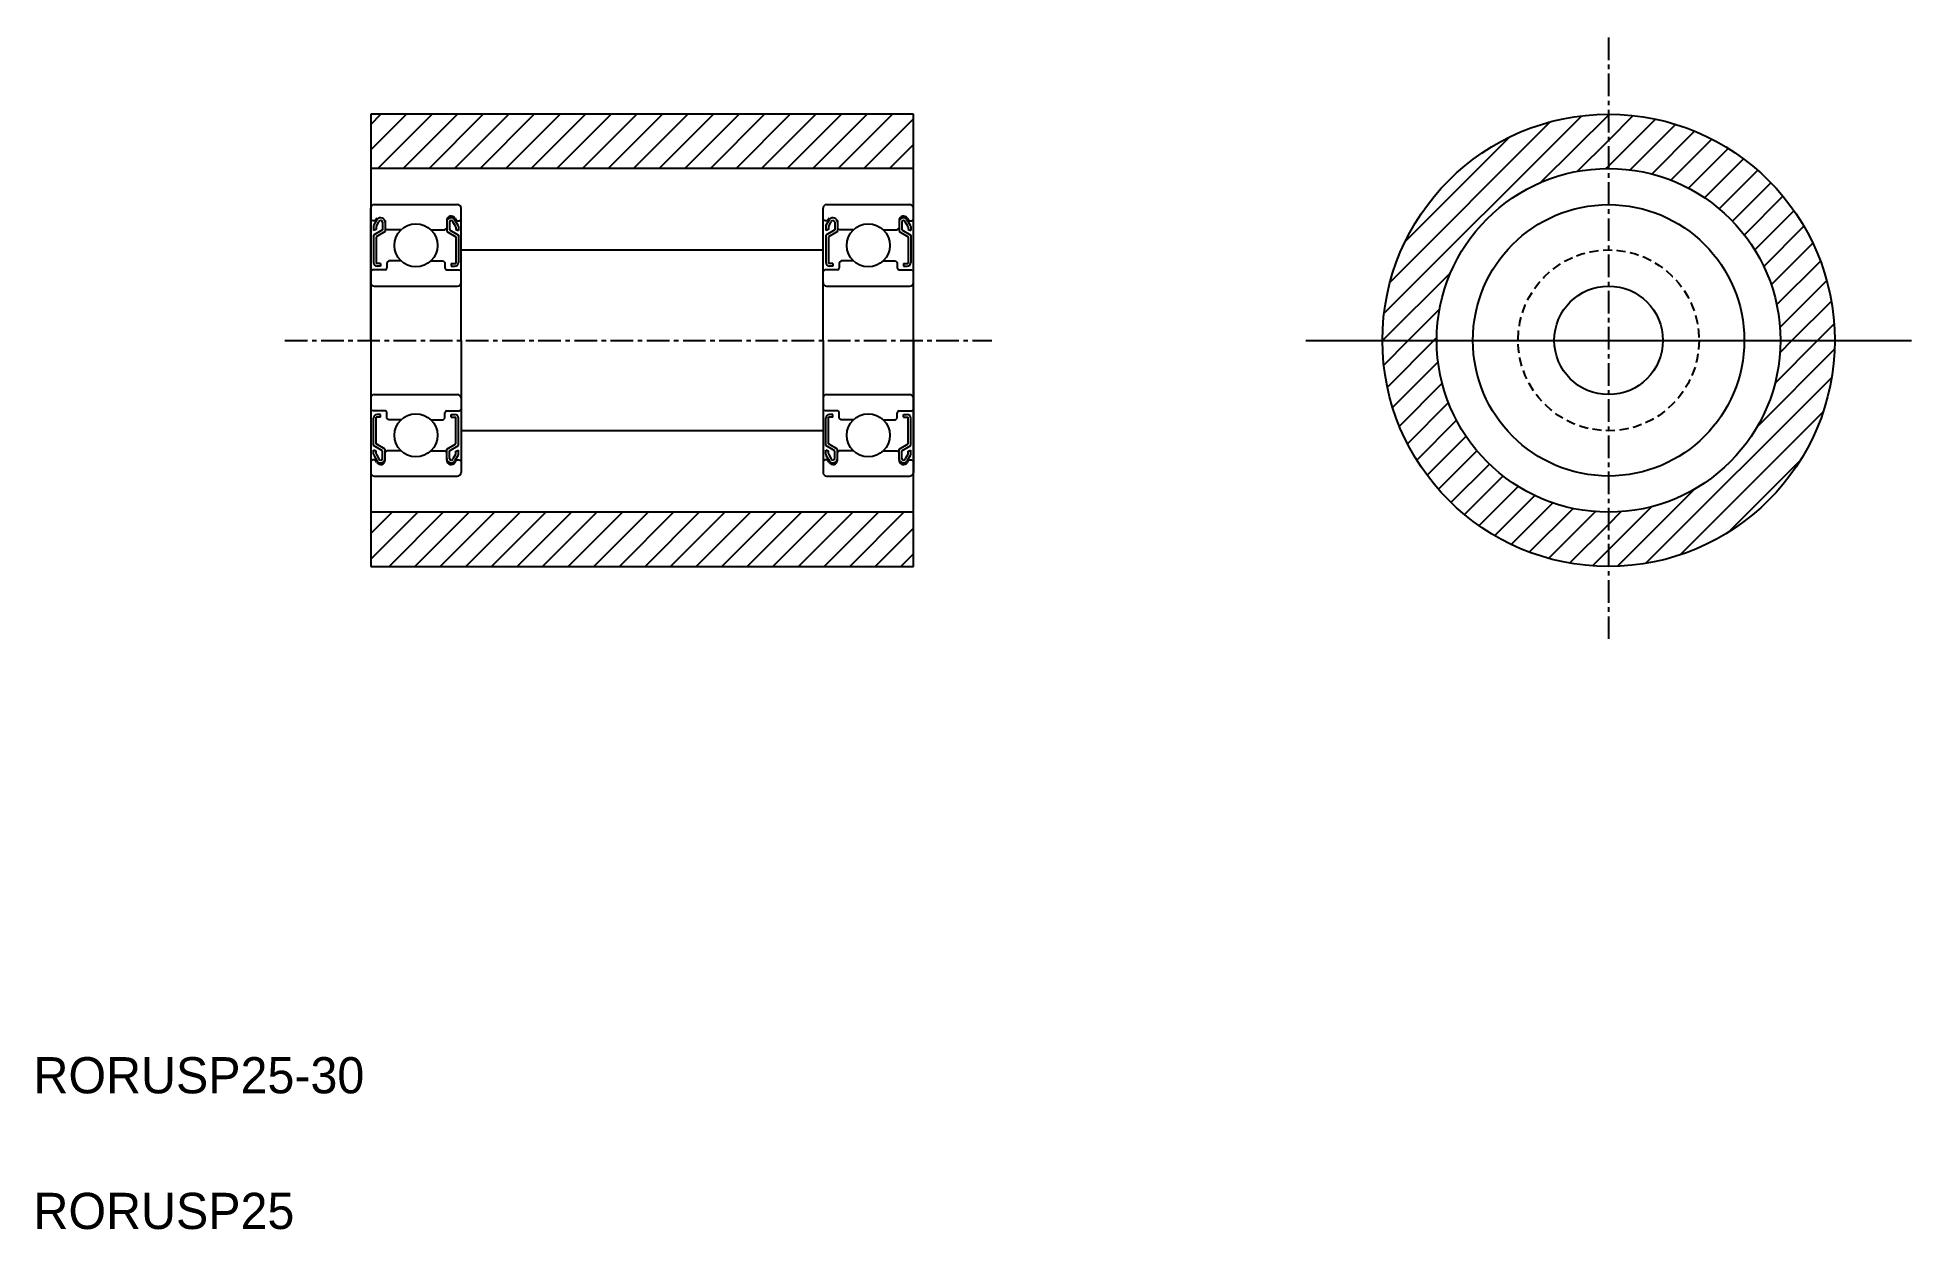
# Model space of a CAD drawing. Extents: x 5 to 109, y 5 to 71.
import ezdxf

# ---------------------------------------------------------------- set-up
doc = ezdxf.new("R2010")
doc.units = 0
doc.linetypes.add('CENTER', pattern=[2, 1.25, -0.25, 0.25, -0.25])
doc.linetypes.add('DASHED', pattern=[0.75, 0.5, -0.25])
doc.layers.get('0').update_dxf_attribs({"linetype": 'CONTINUOUS'})
doc.layers.add('CENTER', color=1, linetype='CENTER')

# ---------------------------------------------------------------- blocks, each defined once
blk = doc.blocks.new('*X2')
at = {"color": 0, "linetype": 'CONTINUOUS'}
for p, q in [((23.64, 64.65), (25.61, 66.63)), ((23.64, 66.06), (24.2, 66.63)), ((24.03, 63.63), (27.03, 66.63)), ((25.44, 63.63), (28.44, 66.63)), ((26.86, 63.63), (29.86, 66.63)), ((28.27, 63.63), (31.27, 66.63)), ((29.68, 63.63), (32.68, 66.63)), ((31.1, 63.63), (34.1, 66.63)), ((32.51, 63.63), (35.51, 66.63)), ((33.93, 63.63), (36.93, 66.63)), ((35.34, 63.63), (38.34, 66.63)), ((36.76, 63.63), (39.76, 66.63)), ((38.17, 63.63), (41.17, 66.63)), ((39.58, 63.63), (42.58, 66.63)), ((41, 63.63), (44, 66.63)), ((42.41, 63.63), (45.41, 66.63)), ((43.83, 63.63), (46.83, 66.63)), ((45.24, 63.63), (48.24, 66.63)), ((46.65, 63.63), (49.65, 66.63)), ((48.07, 63.63), (51.07, 66.63)), ((49.48, 63.63), (52.48, 66.63)), ((50.9, 63.63), (53.64, 66.37)), ((52.31, 63.63), (53.64, 64.95)), ((23.64, 42.02), (26.24, 44.63)), ((23.64, 43.44), (24.83, 44.63)), ((24.65, 41.63), (27.65, 44.63)), ((26.07, 41.63), (29.07, 44.63)), ((27.48, 41.63), (30.48, 44.63)), ((28.9, 41.63), (31.9, 44.63)), ((30.31, 41.63), (33.31, 44.63)), ((31.73, 41.63), (34.73, 44.63)), ((33.14, 41.63), (36.14, 44.63)), ((34.55, 41.63), (37.55, 44.63)), ((35.97, 41.63), (38.97, 44.63)), ((37.38, 41.63), (40.38, 44.63)), ((38.8, 41.63), (41.8, 44.63)), ((40.21, 41.63), (43.21, 44.63)), ((41.63, 41.63), (44.63, 44.63)), ((43.04, 41.63), (46.04, 44.63)), ((44.45, 41.63), (47.45, 44.63)), ((45.87, 41.63), (48.87, 44.63)), ((47.28, 41.63), (50.28, 44.63)), ((48.7, 41.63), (51.7, 44.63)), ((50.11, 41.63), (53.11, 44.63)), ((51.52, 41.63), (53.64, 43.74)), ((52.94, 41.63), (53.64, 42.32))]:
    blk.add_line(p, q, dxfattribs=at)
blk = doc.blocks.new('*X3')
at = {"color": 0, "linetype": 'CONTINUOUS'}
for p, q in [((79.64, 55.6), (90.58, 66.54)), ((88.31, 62.86), (92.06, 66.6)), ((92.06, 66.6), (92.08, 66.63)), ((92.06, 65.19), (93.42, 66.55)), ((92.06, 63.77), (94.64, 66.36)), ((79.98, 57.35), (88.83, 66.2)), ((80.83, 59.61), (86.57, 65.36)), ((93.25, 63.55), (95.76, 66.06)), ((94.44, 63.32), (96.8, 65.69)), ((90.34, 63.47), (92.06, 65.19)), ((95.5, 62.98), (97.77, 65.24)), ((96.48, 62.53), (98.67, 64.73)), ((91.91, 63.62), (92.06, 63.77)), ((97.36, 62.01), (99.51, 64.16)), ((98.17, 61.4), (100.3, 63.53)), ((98.9, 60.72), (101.02, 62.84)), ((99.56, 59.96), (101.69, 62.09)), ((100.14, 59.12), (102.3, 61.29)), ((100.63, 58.21), (102.85, 60.43)), ((101.04, 57.2), (103.34, 59.5)), ((101.35, 56.1), (103.76, 58.51)), ((79.58, 54.13), (83.33, 57.87)), ((101.53, 54.86), (104.11, 57.44)), ((102.21, 54.13), (104.37, 56.29)), ((81, 54.13), (82.71, 55.84)), ((103.62, 54.13), (104.52, 55.03)), ((79.56, 54.1), (79.58, 54.13)), ((79.63, 52.76), (81, 54.13)), ((79.83, 51.54), (82.41, 54.13)), ((82.41, 54.13), (82.56, 54.27)), ((101.26, 51.76), (103.62, 54.13)), ((101.53, 53.45), (102.21, 54.13)), ((80.12, 50.42), (82.63, 52.93)), ((100.28, 49.37), (104.55, 53.64)), ((94.12, 41.8), (104.38, 52.06)), ((80.49, 49.38), (82.86, 51.75)), ((80.94, 48.41), (83.2, 50.68)), ((96.01, 42.27), (103.92, 50.18)), ((81.45, 47.51), (83.65, 49.71)), ((82.02, 46.67), (84.18, 48.82)), ((82.66, 45.89), (84.78, 48.01)), ((83.34, 45.16), (85.47, 47.28)), ((84.09, 44.49), (86.22, 46.63)), ((98.68, 43.52), (102.66, 47.51)), ((84.89, 43.88), (87.06, 46.05)), ((92.55, 41.64), (96.81, 45.9)), ((85.76, 43.33), (87.97, 45.55)), ((86.68, 42.84), (88.98, 45.14)), ((87.67, 42.42), (90.09, 44.83)), ((88.74, 42.07), (91.32, 44.65)), ((92.06, 42.56), (94.42, 44.92)), ((92.06, 43.97), (92.73, 44.65)), ((89.9, 41.81), (92.06, 43.97)), ((91.16, 41.66), (92.06, 42.56))]:
    blk.add_line(p, q, dxfattribs=at)

msp = doc.modelspace()

# ---------------------------------------------------------------- linework, layer by layer
at = {"color": 7, "linetype": 'CONTINUOUS'}
for p, q in [((23.637275, 66.625395), (23.637275, 41.625395)), ((53.637275, 66.625395), (23.637275, 66.625395)), ((53.637275, 41.625395), (53.637275, 66.625395)), ((53.637275, 63.625395), (23.637275, 63.625395)), ((23.637375, 54.125395), (23.637375, 61.425395)), ((23.837375, 61.625395), (28.437375, 61.625395)), ((28.637375, 54.125395), (28.637375, 61.425395)), ((48.637275, 54.125395), (48.637275, 61.425395)), ((48.837275, 61.625395), (53.437275, 61.625395)), ((53.637275, 54.125395), (53.637275, 61.425395)), ((23.637275, 60.375395), (23.637275, 60.375495)), ((23.737365, 60.725395), (23.637375, 60.825385)), ((23.887375, 60.725395), (23.737365, 60.725395)), ((23.787375, 60.421915), (23.787375, 60.188915)), ((23.937375, 60.243515), (23.787375, 60.188915)), ((24.287375, 60.225385), (23.787375, 59.936715)), ((23.800775, 60.471905), (23.998145, 60.813765)), ((23.970865, 60.870005), (23.887375, 60.725395)), ((23.937375, 60.381725), (23.937375, 60.243515)), ((24.437375, 60.138785), (23.937375, 59.850115)), ((23.950775, 60.431715), (24.089895, 60.672675)), ((24.287375, 60.650395), (24.287375, 60.225385)), ((24.437375, 60.745005), (24.437375, 60.325395)), ((24.437375, 60.650395), (24.437375, 60.138785)), ((24.537365, 60.225395), (24.437375, 60.325385)), ((25.303655, 60.225395), (24.537365, 60.225395)), ((26.971095, 60.225395), (27.737385, 60.225395)), ((27.737385, 60.225395), (27.837375, 60.325385)), ((27.837375, 60.745005), (27.837375, 60.325395)), ((27.837375, 60.650395), (27.837375, 60.138785)), ((27.837375, 60.138785), (28.337375, 59.850115)), ((27.987375, 60.650395), (27.987375, 60.225385)), ((27.987375, 60.225385), (28.487375, 59.936715)), ((28.323975, 60.431715), (28.184855, 60.672675)), ((28.473975, 60.471905), (28.276605, 60.813765)), ((28.303885, 60.870005), (28.387375, 60.725395)), ((28.337375, 60.381725), (28.337375, 60.243515)), ((28.337375, 60.243515), (28.487375, 60.188915)), ((28.387375, 60.725395), (28.537385, 60.725395)), ((28.487375, 60.421915), (28.487375, 60.188915)), ((28.537385, 60.725395), (28.637375, 60.825385)), ((48.737265, 60.725395), (48.637275, 60.825385)), ((48.887275, 60.725395), (48.737265, 60.725395)), ((48.787275, 60.421915), (48.787275, 60.188915)), ((48.937275, 60.243515), (48.787275, 60.188915)), ((49.287275, 60.225385), (48.787275, 59.936715)), ((48.800675, 60.471905), (48.998045, 60.813765)), ((48.970765, 60.870005), (48.887275, 60.725395)), ((48.937275, 60.381725), (48.937275, 60.243515)), ((49.437275, 60.138785), (48.937275, 59.850115)), ((48.950675, 60.431715), (49.089795, 60.672675)), ((49.287275, 60.650395), (49.287275, 60.225385)), ((49.437275, 60.745005), (49.437275, 60.325395)), ((49.437275, 60.650395), (49.437275, 60.138785)), ((49.537265, 60.225395), (49.437275, 60.325385)), ((50.303555, 60.225395), (49.537265, 60.225395)), ((51.970995, 60.225395), (52.737285, 60.225395)), ((52.737285, 60.225395), (52.837275, 60.325385)), ((52.837275, 60.745005), (52.837275, 60.325395)), ((52.837275, 60.650395), (52.837275, 60.138785)), ((52.837275, 60.138785), (53.337275, 59.850115)), ((52.987275, 60.650395), (52.987275, 60.225385)), ((52.987275, 60.225385), (53.487275, 59.936715)), ((53.323875, 60.431715), (53.184755, 60.672675)), ((53.473875, 60.471905), (53.276505, 60.813765)), ((53.303785, 60.870005), (53.387275, 60.725395)), ((53.337275, 60.381725), (53.337275, 60.243515)), ((53.337275, 60.243515), (53.487275, 60.188915)), ((53.387275, 60.725395), (53.537285, 60.725395)), ((53.487275, 60.421915), (53.487275, 60.188915)), ((53.537285, 60.725395), (53.637275, 60.825385)), ((23.787375, 59.936715), (23.787375, 58.425394)), ((23.937375, 59.850115), (23.937375, 58.375395)), ((28.337375, 59.850115), (28.337375, 58.375395)), ((28.487375, 59.936715), (28.487375, 58.425394)), ((28.637375, 59.125395), (48.637275, 59.125395)), ((48.787275, 59.936715), (48.787275, 58.425394)), ((48.937275, 59.850115), (48.937275, 58.375395)), ((53.337275, 59.850115), (53.337275, 58.375395)), ((53.487275, 59.936715), (53.487275, 58.425394)), ((23.737375, 58.025385), (23.637375, 57.925395)), ((24.437376, 58.025395), (23.737375, 58.025395)), ((24.187375, 58.375395), (23.937375, 58.375395)), ((24.187375, 58.225395), (23.987375, 58.225395)), ((24.187375, 58.375395), (24.187375, 58.225395)), ((24.637375, 58.525395), (24.537375, 58.425395)), ((24.537375, 58.425395), (24.537375, 58.125395)), ((25.303655, 58.525395), (24.637375, 58.525395)), ((26.971095, 58.525395), (27.637375, 58.525395)), ((27.637375, 58.525395), (27.737375, 58.425395)), ((27.737375, 58.425395), (27.737375, 58.125395)), ((27.837374, 58.025395), (28.537375, 58.025395)), ((28.087375, 58.375395), (28.087375, 58.225395)), ((28.087375, 58.375395), (28.337375, 58.375395)), ((28.087375, 58.225395), (28.287375, 58.225395)), ((28.537375, 58.025385), (28.637375, 57.925395)), ((48.737275, 58.025385), (48.637275, 57.925395)), ((49.437276, 58.025395), (48.737275, 58.025395)), ((49.187275, 58.375395), (48.937275, 58.375395)), ((49.187275, 58.225395), (48.987275, 58.225395)), ((49.187275, 58.375395), (49.187275, 58.225395)), ((49.637275, 58.525395), (49.537275, 58.425395)), ((49.537275, 58.425395), (49.537275, 58.125395)), ((50.303555, 58.525395), (49.637275, 58.525395)), ((51.970995, 58.525395), (52.637275, 58.525395)), ((52.637275, 58.525395), (52.737275, 58.425395)), ((52.737275, 58.425395), (52.737275, 58.125395)), ((52.837274, 58.025395), (53.537275, 58.025395)), ((53.087275, 58.375395), (53.087275, 58.225395)), ((53.087275, 58.375395), (53.337275, 58.375395)), ((53.087275, 58.225395), (53.287275, 58.225395)), ((53.537275, 58.025385), (53.637275, 57.925395)), ((23.637375, 57.775395), (23.637475, 57.775395)), ((23.837375, 57.125395), (28.437375, 57.125395)), ((48.637275, 57.775395), (48.637375, 57.775395)), ((48.837275, 57.125395), (53.437275, 57.125395)), ((23.637275, 54.125395), (23.637375, 54.125395)), ((23.637375, 54.125395), (23.637375, 46.825395)), ((28.637375, 54.125395), (28.637375, 46.825395)), ((48.637275, 54.125395), (48.637275, 46.825395)), ((53.637275, 54.125395), (53.637275, 46.825395)), ((23.837375, 51.125395), (28.437375, 51.125395)), ((48.837275, 51.125395), (53.437275, 51.125395)), ((23.737375, 50.225405), (23.637375, 50.325395)), ((24.437376, 50.225395), (23.737375, 50.225395)), ((23.787375, 48.314075), (23.787375, 49.825396)), ((24.187375, 49.875395), (23.937375, 49.875395)), ((23.937375, 48.400675), (23.937375, 49.875395)), ((24.187375, 50.025395), (23.987375, 50.025395)), ((24.187375, 49.875395), (24.187375, 50.025395)), ((24.537375, 49.825395), (24.537375, 50.125395)), ((24.637375, 49.725395), (24.537375, 49.825395)), ((25.303655, 49.725395), (24.637375, 49.725395)), ((26.971095, 49.725395), (27.637375, 49.725395)), ((27.637375, 49.725395), (27.737375, 49.825395)), ((27.737375, 49.825395), (27.737375, 50.125395)), ((27.837374, 50.225395), (28.537375, 50.225395)), ((28.087375, 49.875395), (28.087375, 50.025395)), ((28.087375, 50.025395), (28.287375, 50.025395)), ((28.087375, 49.875395), (28.337375, 49.875395)), ((28.337375, 48.400675), (28.337375, 49.875395)), ((28.487375, 48.314075), (28.487375, 49.825396)), ((28.537375, 50.225405), (28.637375, 50.325395)), ((48.737275, 50.225405), (48.637275, 50.325395)), ((49.437276, 50.225395), (48.737275, 50.225395)), ((48.787275, 48.314075), (48.787275, 49.825396)), ((49.187275, 49.875395), (48.937275, 49.875395)), ((48.937275, 48.400675), (48.937275, 49.875395)), ((49.187275, 50.025395), (48.987275, 50.025395)), ((49.187275, 49.875395), (49.187275, 50.025395)), ((49.537275, 49.825395), (49.537275, 50.125395)), ((49.637275, 49.725395), (49.537275, 49.825395)), ((50.303555, 49.725395), (49.637275, 49.725395)), ((51.970995, 49.725395), (52.637275, 49.725395)), ((52.637275, 49.725395), (52.737275, 49.825395)), ((52.737275, 49.825395), (52.737275, 50.125395)), ((52.837274, 50.225395), (53.537275, 50.225395)), ((53.087275, 49.875395), (53.087275, 50.025395)), ((53.087275, 50.025395), (53.287275, 50.025395)), ((53.087275, 49.875395), (53.337275, 49.875395)), ((53.337275, 48.400675), (53.337275, 49.875395)), ((53.487275, 48.314075), (53.487275, 49.825396)), ((53.537275, 50.225405), (53.637275, 50.325395)), ((48.637275, 49.125395), (28.637375, 49.125395)), ((24.287375, 48.025405), (23.787375, 48.314075)), ((23.937375, 48.007275), (23.787375, 48.061875)), ((23.787375, 47.828875), (23.787375, 48.061875)), ((23.800775, 47.778885), (23.998145, 47.437025)), ((24.437375, 48.112005), (23.937375, 48.400675)), ((23.937375, 47.869065), (23.937375, 48.007275)), ((23.950775, 47.819075), (24.089895, 47.578115)), ((24.287375, 47.600395), (24.287375, 48.025405)), ((24.437375, 47.600395), (24.437375, 48.112005)), ((24.537365, 48.025395), (24.437375, 47.925405)), ((24.437375, 47.505785), (24.437375, 47.925395)), ((25.303655, 48.025395), (24.537365, 48.025395)), ((26.971095, 48.025395), (27.737385, 48.025395)), ((27.737385, 48.025395), (27.837375, 47.925405)), ((27.837375, 48.112005), (28.337375, 48.400675)), ((27.837375, 47.600395), (27.837375, 48.112005)), ((27.837375, 47.505785), (27.837375, 47.925395)), ((27.987375, 48.025405), (28.487375, 48.314075)), ((27.987375, 47.600395), (27.987375, 48.025405)), ((28.323975, 47.819075), (28.184855, 47.578115)), ((28.473975, 47.778885), (28.276605, 47.437025)), ((28.337375, 48.007275), (28.487375, 48.061875)), ((28.337375, 47.869065), (28.337375, 48.007275)), ((28.487375, 47.828875), (28.487375, 48.061875)), ((49.287275, 48.025405), (48.787275, 48.314075)), ((48.937275, 48.007275), (48.787275, 48.061875)), ((48.787275, 47.828875), (48.787275, 48.061875)), ((48.800675, 47.778885), (48.998045, 47.437025)), ((49.437275, 48.112005), (48.937275, 48.400675)), ((48.937275, 47.869065), (48.937275, 48.007275)), ((48.950675, 47.819075), (49.089795, 47.578115)), ((49.287275, 47.600395), (49.287275, 48.025405)), ((49.437275, 47.600395), (49.437275, 48.112005)), ((49.537265, 48.025395), (49.437275, 47.925405)), ((49.437275, 47.505785), (49.437275, 47.925395)), ((50.303555, 48.025395), (49.537265, 48.025395)), ((51.970995, 48.025395), (52.737285, 48.025395)), ((52.737285, 48.025395), (52.837275, 47.925405)), ((52.837275, 48.112005), (53.337275, 48.400675)), ((52.837275, 47.600395), (52.837275, 48.112005)), ((52.837275, 47.505785), (52.837275, 47.925395)), ((52.987275, 48.025405), (53.487275, 48.314075)), ((52.987275, 47.600395), (52.987275, 48.025405)), ((53.323875, 47.819075), (53.184755, 47.578115)), ((53.473875, 47.778885), (53.276505, 47.437025)), ((53.337275, 48.007275), (53.487275, 48.061875)), ((53.337275, 47.869065), (53.337275, 48.007275)), ((53.487275, 47.828875), (53.487275, 48.061875)), ((23.737365, 47.525395), (23.637375, 47.425405)), ((23.887375, 47.525395), (23.737365, 47.525395)), ((23.837375, 46.625395), (28.437375, 46.625395)), ((23.970865, 47.380785), (23.887375, 47.525395)), ((28.303885, 47.380785), (28.387375, 47.525395)), ((28.387375, 47.525395), (28.537385, 47.525395)), ((28.537385, 47.525395), (28.637375, 47.425405)), ((48.737265, 47.525395), (48.637275, 47.425405)), ((48.887275, 47.525395), (48.737265, 47.525395)), ((48.837275, 46.625395), (53.437275, 46.625395)), ((48.970765, 47.380785), (48.887275, 47.525395)), ((53.303785, 47.380785), (53.387275, 47.525395)), ((53.387275, 47.525395), (53.537285, 47.525395)), ((53.537285, 47.525395), (53.637275, 47.425405)), ((53.637275, 44.625395), (23.637275, 44.625395)), ((23.637275, 41.625395), (53.637275, 41.625395))]:
    msp.add_line(p, q, dxfattribs=at)
for centre, radius in [((92.056633, 54.125395), 12.5), ((92.056633, 54.125395), 9.5), ((92.056633, 54.125394), 7.5), ((26.137375, 59.375395), 1.19062), ((51.137275, 59.375395), 1.19062), ((92.056632, 54.125395), 3), ((26.137375, 48.875395), 1.19062), ((51.137275, 48.875395), 1.19062)]:
    msp.add_circle(centre, radius, dxfattribs=at)
at = {"color": 3, "linetype": 'DASHED'}
msp.add_circle((92.056633, 54.125395), 5, dxfattribs=at)
at = {"color": 7, "linetype": 'CONTINUOUS'}
for centre, radius, start, end in [((23.837375, 61.425395), 0.2, 90, 180), ((28.437375, 61.425395), 0.2, 0, 90), ((48.837275, 61.425395), 0.2, 90, 180), ((53.437275, 61.425395), 0.2, 0, 90), ((23.887375, 60.421915), 0.1, 150.00032, 180.0006), ((24.037375, 60.381725), 0.1, 150.00032, 180.0006), ((24.187375, 60.650395), 0.25, 0, 139.19441), ((24.187375, 60.650395), 0.1, 0, 167.12492), ((28.087375, 60.745005), 0.25, 29.99979, 180.00044), ((28.087375, 60.650395), 0.25, 40.80559, 180), ((28.087375, 60.650395), 0.1, 12.87508, 180), ((28.237375, 60.381725), 0.1, 359.9994, 29.99968), ((28.387375, 60.421915), 0.1, 359.9994, 29.99968), ((48.887275, 60.421915), 0.1, 150.00032, 180.0006), ((49.037275, 60.381725), 0.1, 150.00032, 180.0006), ((49.187275, 60.650395), 0.25, 0, 139.19441), ((49.187275, 60.650395), 0.1, 0, 167.12492), ((53.087275, 60.745005), 0.25, 29.99979, 180.00044), ((53.087275, 60.650395), 0.25, 40.80559, 180), ((53.087275, 60.650395), 0.1, 12.87508, 180), ((53.237275, 60.381725), 0.1, 359.9994, 29.99968), ((53.387275, 60.421915), 0.1, 359.9994, 29.99968), ((23.987375, 58.425395), 0.2, 180.00032, 270.00031), ((24.437375, 58.125395), 0.1, 270.00058, 0), ((27.837375, 58.125395), 0.1, 180, 269.99942), ((28.287375, 58.425395), 0.2, 269.99969, 359.99968), ((48.987275, 58.425395), 0.2, 180.00032, 270.00031), ((49.437275, 58.125395), 0.1, 270.00058, 0), ((52.837275, 58.125395), 0.1, 180, 269.99942), ((53.287275, 58.425395), 0.2, 269.99969, 359.99968), ((23.837375, 57.325395), 0.2, 180, 270), ((28.437375, 57.325395), 0.2, 270, 0), ((48.837275, 57.325395), 0.2, 180, 270), ((53.437275, 57.325395), 0.2, 270, 0), ((23.837375, 50.925395), 0.2, 90, 180), ((28.437375, 50.925395), 0.2, 0, 90), ((48.837275, 50.925395), 0.2, 90, 180), ((53.437275, 50.925395), 0.2, 0, 90), ((23.987375, 49.825395), 0.2, 89.99969, 179.99968), ((24.437375, 50.125395), 0.1, 0, 89.99942), ((27.837375, 50.125395), 0.1, 90.00058, 180), ((28.287375, 49.825395), 0.2, 0.00032, 90.00031), ((48.987275, 49.825395), 0.2, 89.99969, 179.99968), ((49.437275, 50.125395), 0.1, 0, 89.99942), ((52.837275, 50.125395), 0.1, 90.00058, 180), ((53.287275, 49.825395), 0.2, 0.00032, 90.00031), ((23.887375, 47.828875), 0.1, 179.9994, 209.99968), ((24.037375, 47.869065), 0.1, 179.9994, 209.99968), ((28.237375, 47.869065), 0.1, 330.00032, 0.0006), ((28.387375, 47.828875), 0.1, 330.00032, 0.0006), ((48.887275, 47.828875), 0.1, 179.9994, 209.99968), ((49.037275, 47.869065), 0.1, 179.9994, 209.99968), ((53.237275, 47.869065), 0.1, 330.00032, 0.0006), ((53.387275, 47.828875), 0.1, 330.00032, 0.0006), ((23.837375, 46.825395), 0.2, 180, 270), ((24.187375, 47.505785), 0.25, 209.99979, 0.00044), ((24.187375, 47.600395), 0.25, 220.80559, 0), ((24.187375, 47.600395), 0.1, 192.87508, 0), ((28.087375, 47.600395), 0.25, 180, 319.19441), ((28.087375, 47.505785), 0.25, 179.99956, 330.00021), ((28.087375, 47.600395), 0.1, 180, 347.12492), ((28.437375, 46.825395), 0.2, 270, 0), ((48.837275, 46.825395), 0.2, 180, 270), ((49.187275, 47.505785), 0.25, 209.99979, 0.00044), ((49.187275, 47.600395), 0.25, 220.80559, 0), ((49.187275, 47.600395), 0.1, 192.87508, 0), ((53.087275, 47.600395), 0.25, 180, 319.19441), ((53.087275, 47.505785), 0.25, 179.99956, 330.00021), ((53.087275, 47.600395), 0.1, 180, 347.12492), ((53.437275, 46.825395), 0.2, 270, 0)]:
    msp.add_arc(centre, radius, start, end, dxfattribs=at)
at = {"layer": 'CENTER', "color": 1, "linetype": 'CENTER'}
for p, q in [((92.056633, 70.867489), (92.056633, 37.3833)), ((18.898778, 54.125395), (57.96876, 54.125395))]:
    msp.add_line(p, q, dxfattribs=at)
at = {"layer": 'CENTER', "color": 1, "linetype": 'CONTINUOUS'}
msp.add_line((75.314538, 54.125395), (108.798727, 54.125395), dxfattribs=at)

# ---------------------------------------------------------------- block references
at = {"color": 3, "linetype": 'CONTINUOUS'}
for name in ['*X2', '*X3']:
    msp.add_blockref(name, (0, 0), dxfattribs=at)

# ---------------------------------------------------------------- texts
at = {"color": 7, "linetype": 'CONTINUOUS'}
for s, p in [('RORUSP25-30', (5, 12.5)), ('RORUSP25', (5, 5))]:
    msp.add_text(s, height=2, dxfattribs=at).set_placement(p)

doc.saveas('drawing.dxf')
